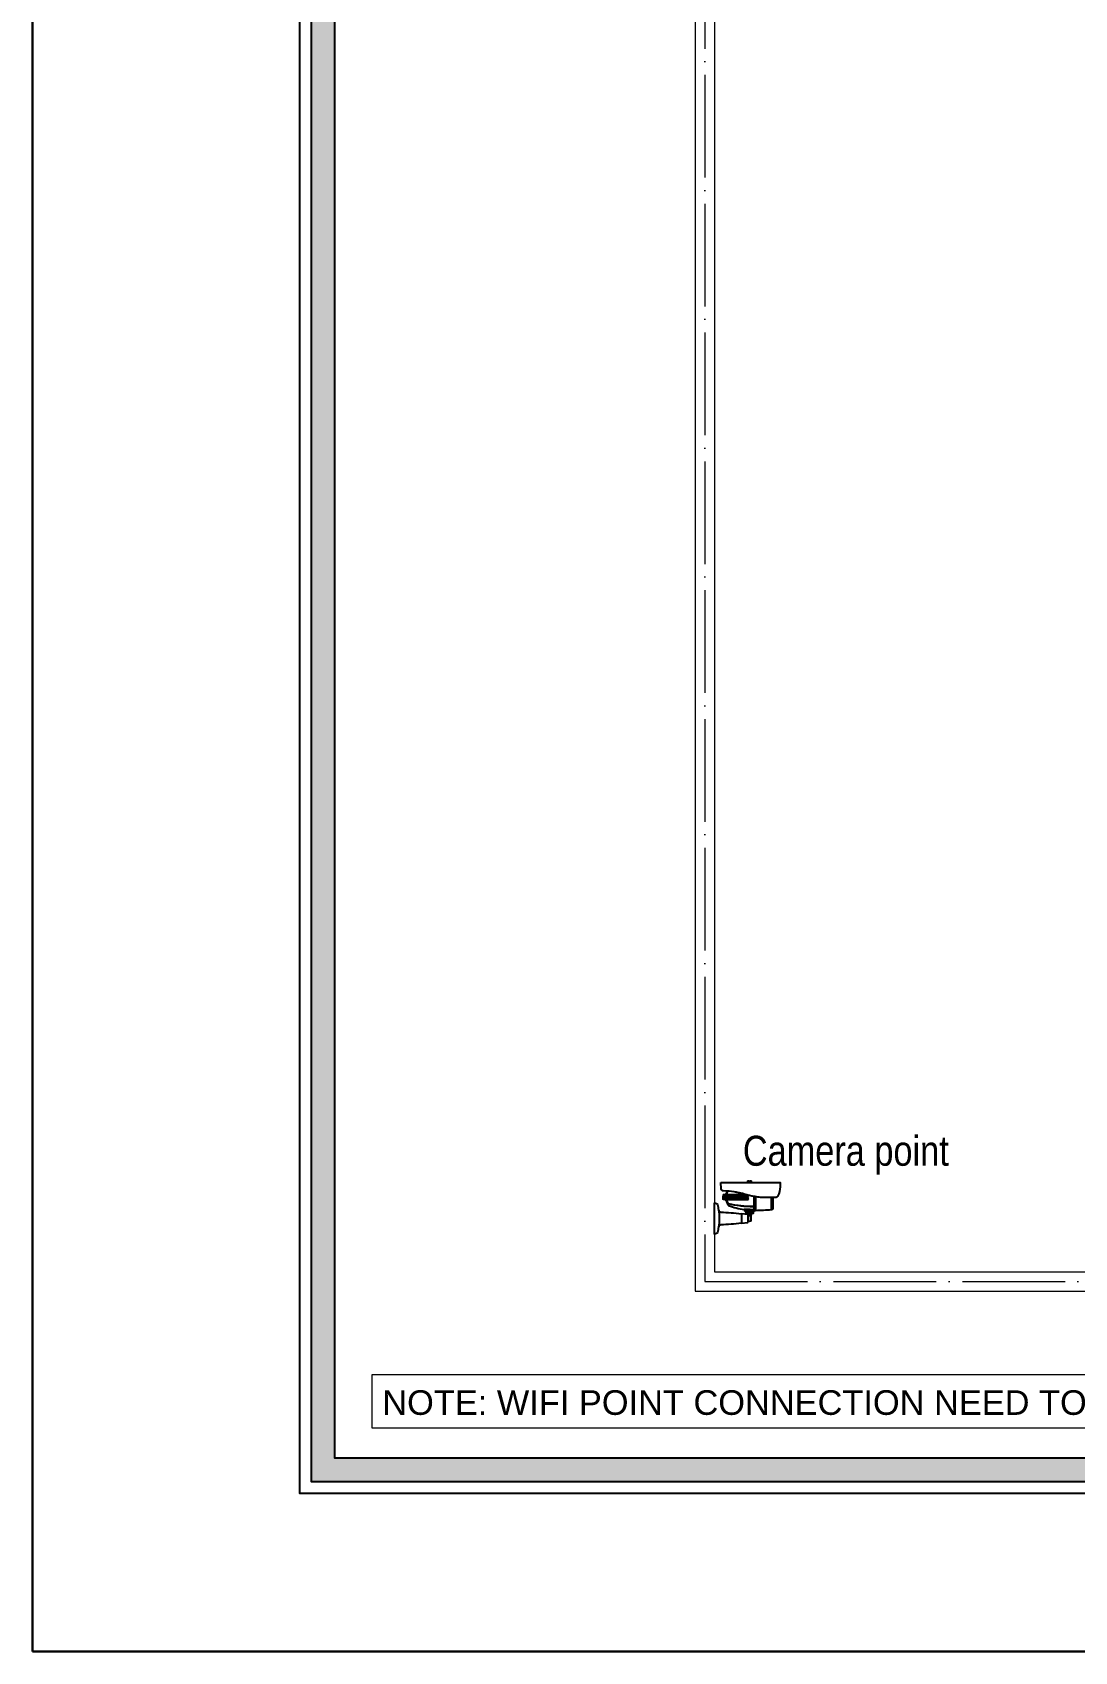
# Model space of a CAD drawing. Header units: millimetres. Extents: x 35877 to 3066687, y -650199 to -40525.
# Drawn here: x 150247 to 150490.6, y -178459.8 to -178081.5 of the extents above; entities that cross this region are included whole.
import ezdxf

# ---------------------------------------------------------------- set-up
doc = ezdxf.new("R2010")
doc.units = ezdxf.units.MM
doc.header["$MEASUREMENT"] = 0
doc.linetypes.add('ACAD_ISO04W100', pattern=[30, 24, -3, 0, -3])
doc.linetypes.add('DASHED', pattern=[0.75, 0.5, -0.25])
for name, color, linetype, lineweight in [('Electrical', 84, 'Continuous', 30), ('furniture dimensions', 1, 'DASHED', 0), ('GROUND FLOOR', 7, 'Continuous', 9), ('NAME PLATE', 7, 'Continuous', 25), ('XX~SLAB ( BEAM )~ ( DIM )', 7, 'Continuous', 9)]:
    doc.layers.add(name, color=color, linetype=linetype, lineweight=lineweight)
doc.layers.add('GROUND FLOOR  ( Text )', color=251, linetype='Continuous')
doc.styles.add("Cn_BT_0'-0", font='swissc.ttf')
doc.styles.get("Standard").update_dxf_attribs({"font": 'arial.ttf', "height": 6})

# ---------------------------------------------------------------- blocks, each defined once
blk = doc.blocks.new('LAYOUT FILE')
at = {"layer": 'NAME PLATE', "true_color": 0xd39e00}
h = blk.add_hatch(color=42, dxfattribs=at)
h.paths.add_polyline_path([(3346889.83, -513806.18), (3346889.83, -514260.7), (3347535.56, -514260.7), (3347535.56, -513806.18)])
h.paths.add_polyline_path([(3346894.36, -513810.71), (3347531.03, -513810.71), (3347531.03, -514256.17), (3346894.36, -514256.17)], flags=16)
at = {"layer": 'NAME PLATE', "color": 42, "true_color": 0xd39e00}
for points in [[(3346887.56, -513803.91), (3347537.83, -513803.91), (3347537.83, -514262.96), (3346887.56, -514262.96)], [(3346889.83, -513806.18), (3347535.56, -513806.18), (3347535.56, -514260.7), (3346889.83, -514260.7)], [(3346894.36, -513810.71), (3347531.03, -513810.71), (3347531.03, -514256.17), (3346894.36, -514256.17)]]:
    blk.add_lwpolyline(points, close=True, dxfattribs=at)
blk = doc.blocks.new('HB75_SIDE-WALL')
at = {"color": 30, "lineweight": 0, "true_color": 0xf26722}
for p, q in [((-3.67, 3.73), (-3.67, 3.6)), ((-3.65, 3.73), (-3.65, 3.6)), ((-3.63, 3.73), (-3.63, 3.6)), ((-3.61, 3.73), (-3.61, 3.6)), ((-3.59, 3.73), (-3.59, 3.6)), ((-3.57, 3.73), (-3.57, 3.6)), ((-3.55, 3.73), (-3.55, 3.6)), ((-3.53, 3.73), (-3.53, 3.6)), ((-3.51, 3.69), (-3.51, 3.6)), ((-3.5, 3.69), (-3.5, 3.6)), ((-3.48, 3.69), (-3.48, 3.6)), ((-3.46, 3.69), (-3.46, 3.6)), ((-3.44, 3.73), (-3.44, 3.6)), ((-3.42, 3.73), (-3.42, 3.6)), ((-3.4, 3.73), (-3.4, 3.6)), ((-3.38, 3.73), (-3.38, 3.6)), ((-3.36, 3.73), (-3.36, 3.6)), ((-3.34, 3.73), (-3.34, 3.6)), ((-3.32, 3.73), (-3.32, 3.6)), ((-3.3, 3.73), (-3.3, 3.6)), ((-3.88, 0.67), (-3.88, 0.52)), ((-3.84, 0.67), (-3.84, 0.52)), ((-3.8, 0.67), (-3.8, 0.52)), ((-3.76, 0.67), (-3.76, 0.52)), ((-3.72, 0.67), (-3.72, 0.52)), ((-3.68, 0.67), (-3.68, 0.52)), ((-3.64, 0.67), (-3.64, 0.52)), ((-3.61, 0.67), (-3.61, 0.52)), ((-3.57, 0.67), (-3.57, 0.52)), ((-3.53, 0.67), (-3.53, 0.52)), ((-3.45, 0.67), (-3.45, 0.52)), ((-3.41, 0.67), (-3.41, 0.52)), ((-3.37, 0.67), (-3.37, 0.52)), ((-3.33, 0.67), (-3.33, 0.52)), ((-3.29, 0.67), (-3.29, 0.52)), ((-3.25, 0.67), (-3.25, 0.52)), ((-3.21, 0.67), (-3.21, 0.52)), ((-3.17, 0.67), (-3.17, 0.52)), ((-3.13, 0.67), (-3.13, 0.52)), ((-3.09, 0.67), (-3.09, 0.52))]:
    blk.add_line(p, q, dxfattribs=at)
at = {"color": 30, "true_color": 0xf26722}
blk.add_line((-0.88, 2.33), (-0.88, 1.91), dxfattribs=at)
for points in [[(-0.62, 3.57), (-6.52, 3.57), (-6.52, 3.17, 0.023647), (-6.52, 3.15, 0.073045), (-6.3, 2.24, 0.305112), (-6.07, 2.09), (-4.58, 2.09, 0.030231), (-4.56, 2.09, 0.037695), (-3.04, 2.39, -0.066409), (-0.86, 2.74, 0.383469), (-0.67, 2.93)], [(-5.66, 2.09), (-5.66, 0.89, -0.199735), (-5.84, 1.03), (-5.84, 2.09)], [(-4.07, 2.16), (-4.07, 0.81, -0.017519), (-5.66, 0.89), (-5.66, 2.09), (-4.58, 2.09, 0.030231), (-4.56, 2.09, 0.011991)], [(-3.96, 2.18), (-3.96, 0.81, -0.374579), (-4.07, 0.81), (-4.07, 2.16, 0.002666)], [(-1.25, 2.72, -0.048561), (-1.08, 2.19, -0.15646), (-1.08, 2.05, -0.064172), (-1.33, 1.36, -0.183015), (-1.41, 1.29, -0.059758), (-2.94, 0.9, 0.070877), (-3.33, 0.93), (-3.53, 0.91, -0.022912), (-3.96, 0.89), (-3.96, 2.18, 0.023024), (-3.04, 2.39, -0.054644)], [(-3.13, 2.37, -0.006319), (-3.38, 2.3, 0.371824), (-3.32, 2.26), (-1.26, 2.26, 1), (-1.26, 2.37)], [(-3.32, 2.18), (-1.2, 2.18, -1), (-1.2, 2.07), (-3.32, 2.07, -1)], [(-3.32, 1.99), (-1.26, 1.99, -1), (-1.26, 1.87), (-3.32, 1.87, -1)], [(-1.13, 1.84, 0.018604), (-1.08, 2.05, 0.15646), (-1.08, 2.19, 0.018604), (-1.13, 2.4), (-1.09, 2.4, -0.414214), (-1.06, 2.37), (-1.06, 1.87, -0.414214), (-1.09, 1.84)], [(-0.88, 2.27, -0.414214), (-0.91, 2.24), (-1.06, 2.24), (-1.06, 2.36), (-0.91, 2.36, -0.414214), (-0.88, 2.33)], [(-1.06, 2), (-0.91, 2, 0.414214), (-0.88, 2.03), (-0.88, 2.21, 0.414214), (-0.91, 2.24), (-1.06, 2.24)], [(-0.88, 1.97, 0.414214), (-0.91, 2), (-1.06, 2), (-1.06, 1.88), (-0.91, 1.88, 0.414214), (-0.88, 1.91)], [(-2.94, 0.9, 0.070877), (-3.33, 0.93), (-3.53, 0.91, -0.022912), (-3.96, 0.89), (-3.96, 0.74, 0.414214), (-3.93, 0.71), (-3.04, 0.71, 0.328756), (-3.01, 0.73), (-2.97, 0.88, -0.293652)], [(-1.35, 1.46), (-1.32, 1.49), (-1.38, 1.5, -0.063661), (-3.88, 1.2, 0.062911)], [(-3.34, -0.3), (-3.61, -0.24, -0.354119), (-3.64, -0.2), (-3.64, 0.2, -0.354119), (-3.61, 0.24), (-3.34, 0.3)], [(-3.34, -0.35), (-3.34, 0.35, -0.379778), (-3.31, 0.39), (-2.7, 0.46), (-2.7, -0.46), (-3.31, -0.39, -0.379778)], [(0, 1.54), (-0.22, 1.48, 0.27722), (-0.31, 1.38, 0.0221), (-0.4, 0.85, -0.362038), (-0.64, 0.64, 0.020914), (-2.66, 0.46, 0.377742), (-2.7, 0.43), (-2.7, -0.43, 0.377742), (-2.66, -0.46, 0.020914), (-0.64, -0.64, -0.362038), (-0.4, -0.85, 0.0221), (-0.31, -1.38, 0.27722), (-0.22, -1.48), (0, -1.54)]]:
    blk.add_lwpolyline(points, format="xyb", close=True, dxfattribs=at)
at = {"color": 30, "lineweight": 0, "true_color": 0xf26722, "flags": 128}
for points in [[(-3.53, 3.74), (-3.67, 3.74), (-3.68, 3.73), (-3.53, 3.73)], [(-3.53, 3.69), (-3.53, 3.73), (-3.68, 3.73), (-3.68, 3.6), (-3.29, 3.6), (-3.29, 3.73), (-3.45, 3.73), (-3.45, 3.69)], [(-3.68, 3.6), (-3.67, 3.59), (-3.3, 3.59), (-3.29, 3.6)], [(-3.32, 3.59), (-3.32, 3.57), (-3.65, 3.57), (-3.65, 3.59)], [(-3.64, 3.57), (-3.64, 3.57), (-3.33, 3.57), (-3.33, 3.57)], [(-3.29, 3.73), (-3.3, 3.74), (-3.45, 3.74), (-3.45, 3.73)], [(-3.9, 0.67), (-3.88, 0.69), (-3.09, 0.69), (-3.07, 0.67)], [(-3.9, 0.67), (-3.07, 0.67), (-3.07, 0.52), (-3.9, 0.52)], [(-3.07, 0.52), (-3.09, 0.5), (-3.88, 0.5), (-3.9, 0.52)], [(-3.16, 0.69), (-3.16, 0.71), (-3.82, 0.71), (-3.82, 0.69)], [(-3.16, 0.5), (-3.16, 0.48), (-3.82, 0.48), (-3.82, 0.5)]]:
    blk.add_lwpolyline(points, close=True, dxfattribs=at)
at = {"color": 30, "true_color": 0xf26722}
for points in [[(-1.31, 2.72), (-1.11, 2.18, -0.110268), (-1.11, 2.07), (-1.32, 1.49)], [(-3.33, 0.38, 0.386667), (-3.36, 0.4), (-3.61, 0.4, 0.423228), (-3.64, 0.37), (-3.61, 0.24)]]:
    blk.add_lwpolyline(points, format="xyb", dxfattribs=at)
blk.add_lwpolyline([(-3.61, 0.4), (-3.61, 0.48), (-3.36, 0.48), (-3.36, 0.4)], close=True, dxfattribs=at)
blk.add_lwpolyline([(-3.35, 0.29), (-3.34, 0.33)], dxfattribs=at)
blk.add_arc((5.68, 0), 6.15, 172.0418, 187.9582, dxfattribs=at)

msp = doc.modelspace()

# ---------------------------------------------------------------- linework, layer by layer
at = {"layer": 'furniture dimensions', "color": 18, "linetype": 'Continuous', "lineweight": 0, "ltscale": 10, "true_color": 0x000000, "transparency": 33554687}
msp.add_lwpolyline([(150600.456, -178407.58), (150326.436, -178407.58), (150326.436, -178395.091), (150600.456, -178395.091)], close=True, dxfattribs=at)
at = {"layer": 'GROUND FLOOR', "transparency": 33554687}
for p, q in [((150401.917, -177908.599), (150401.917, -178375.599)), ((150406.417, -177913.099), (150406.417, -178371.099)), ((150406.417, -178371.099), (150902.167, -178371.099)), ((150401.917, -178375.599), (150902.167, -178375.599))]:
    msp.add_line(p, q, dxfattribs=at)
at = {"layer": 'GROUND FLOOR', "color": 1, "linetype": 'ACAD_ISO04W100', "transparency": 33554687}
msp.add_lwpolyline([(150902.167, -177910.849), (150404.167, -177910.849), (150404.167, -178373.349), (150902.167, -178373.349)], dxfattribs=at)
at = {"layer": 'XX~SLAB ( BEAM )~ ( DIM )', "color": 3, "lineweight": 30, "transparency": 33554687}
msp.add_lwpolyline([(153029.873, -177806.756), (150246.988, -177806.756), (150246.988, -178459.813), (153029.873, -178459.813)], close=True, dxfattribs=at)

# ---------------------------------------------------------------- block references
at = {"transparency": 33554687, "xscale": -2.354985362837176, "yscale": 2.354985362837176, "zscale": 2.354985362837176}
msp.add_blockref('HB75_SIDE-WALL', (150406.417, -178358.626), dxfattribs=at)
at = {"layer": 'NAME PLATE', "lineweight": 0, "transparency": 33554687, "xscale": 1.209046105522275, "yscale": 1.209046105522275, "zscale": 1.209046105522275}
msp.add_blockref('LAYOUT FILE', (-3896231.889, 443344.782, 0.126), dxfattribs=at)

# ---------------------------------------------------------------- texts
at = {"layer": 'Electrical', "color": 0, "transparency": 33554687}
msp.add_text('NOTE: WIFI POINT CONNECTION NEED TO BE DONE AT EACH FLOOR', height=5.7509, dxfattribs=at).set_placement((150328.777, -178404.501, -0.131))
at = {"layer": 'GROUND FLOOR  ( Text )', "color": 1, "transparency": 33554687, "insert": (150437.128, -178343.856), "char_height": 7, "attachment_point": 5, "style": "Cn_BT_0'-0"}
msp.add_mtext('Camera point', dxfattribs=at)

doc.saveas('drawing.dxf')
